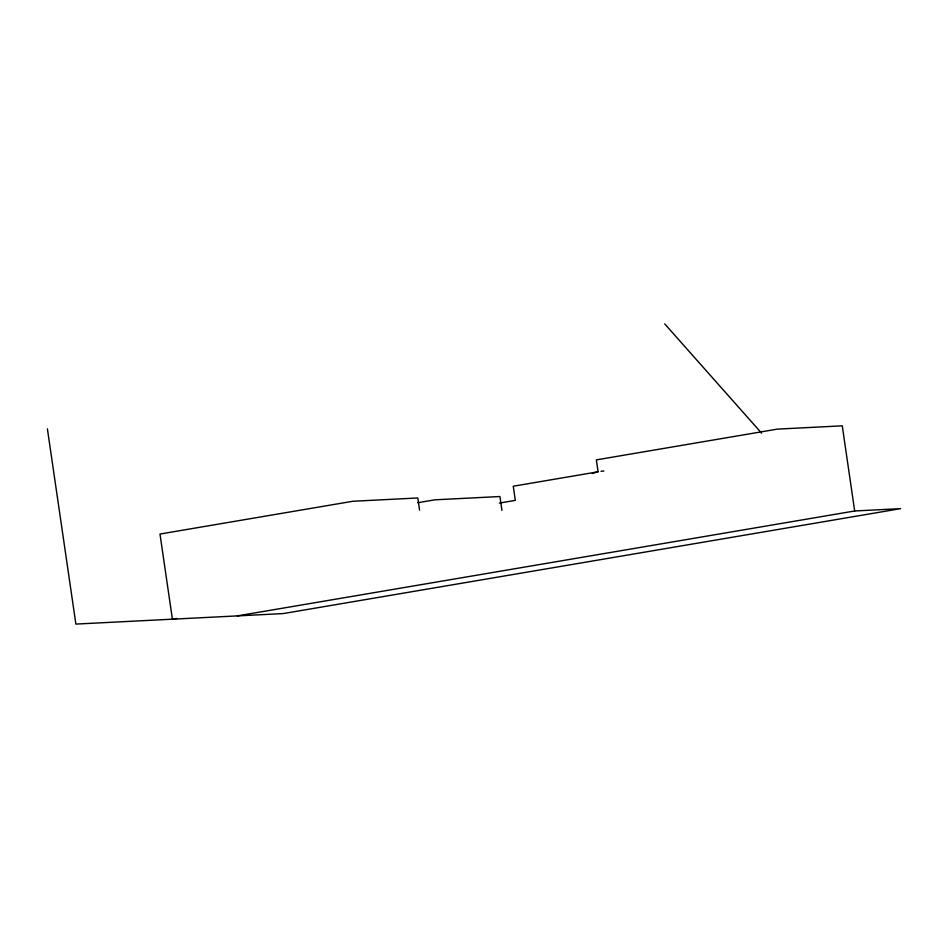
<?xml version="1.0" encoding="UTF-8"?>
<svg xmlns="http://www.w3.org/2000/svg" width="948" height="948" viewBox="0 0 948 948"><rect width="100%" height="100%" fill="white"/><g stroke="black" fill="none" stroke-linecap="round" stroke-linejoin="round"><path stroke-width="1.42" d="M592.334 473.526L598.058 471.535M417.772 502.736L434.99 499.809L499.928 496.527L501.942 510.391M499.371 503.08L515.321 500.378L513.259 486.229L598.093 471.808L596.351 459.887L777.324 429.124L842.262 425.83L854.681 510.984L900.6 508.649L283.262 613.569L75.887 624.08L47.4 428.84M176.778 618.452L172.406 619.186L159.987 534.044L352.869 501.267L417.795 497.973L419.573 510.178M237.344 615.892L854.681 510.984M600.985 471.274L603.912 471.014M664.738 323.92L761.576 433.129"/></g></svg>
